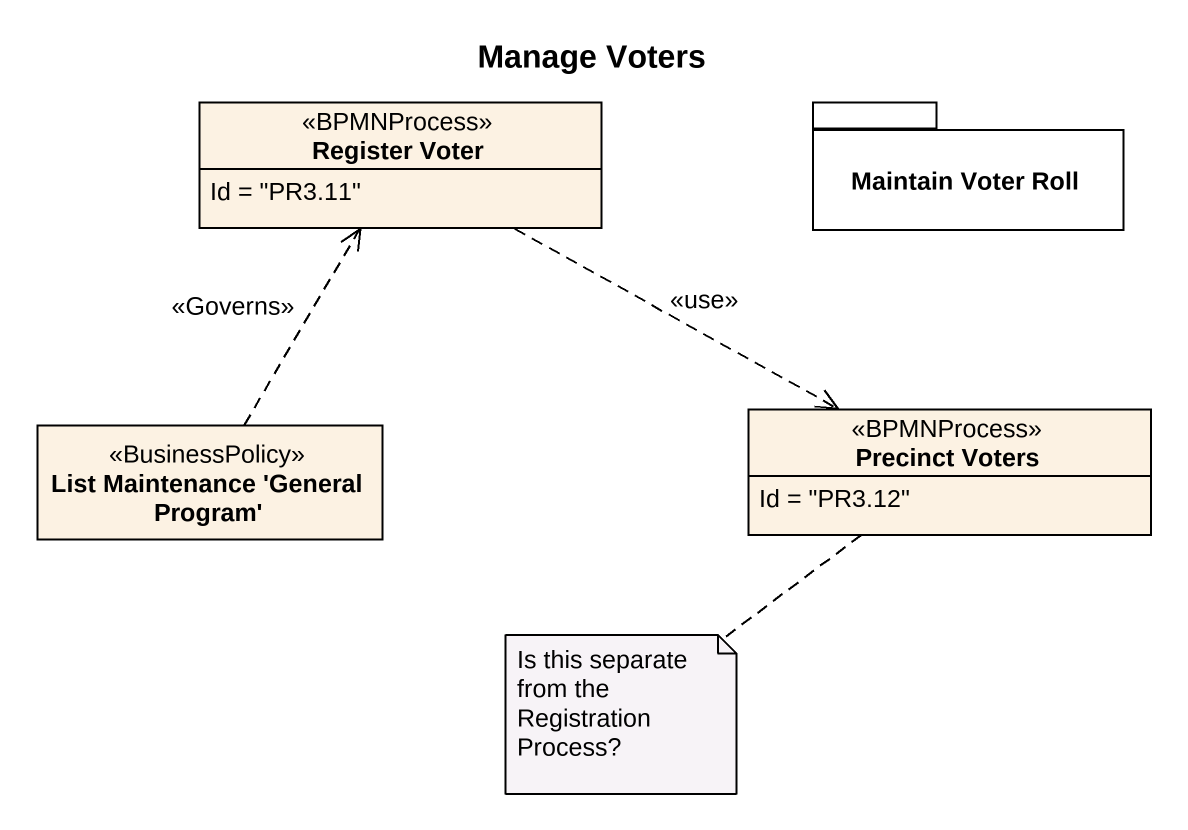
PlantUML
@startuml
title Manage Voters
hide circle
hide empty members
class "Register Voter" as Register_Voter <<BPMNProcess>> {
  Id = "PR3.11"
}
package "Maintain Voter Roll" as Maintain_Voter_Roll {
}
class "List Maintenance 'General Program'" as List_Maintenance_General <<BusinessPolicy>>
class "Precinct Voters" as Precinct_Voters <<BPMNProcess>> {
  Id = "PR3.12"
}
Register_Voter .right.> Precinct_Voters : <<use>>
List_Maintenance_General .up.> Register_Voter : <<Governs>>
note bottom of Precinct_Voters : Is this separate from the Registration Process?
@enduml
